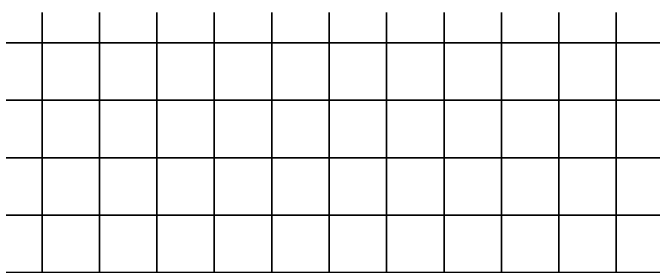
# Model space of a CAD drawing. Header units: millimetres. Extents: x -510890 to 418982, y -118257 to 141350.
# Drawn here: x -65046 to -59487, y -10291 to -8092 of the extents above; entities that cross this region are included whole.
import ezdxf

# ---------------------------------------------------------------- set-up
doc = ezdxf.new("R2010")
doc.units = ezdxf.units.MM
doc.layers.add('АР_Площадь контур', color=220, linetype='Continuous', lineweight=35, plot=False)

msp = doc.modelspace()

# ---------------------------------------------------------------- hatches: boundary and pattern name
at = {"layer": 'АР_Площадь контур', "true_color": 0x000000, "transparency": 33554687}
h = msp.add_hatch(dxfattribs=at)
h.set_pattern_fill('ANSI37', color=18, scale=157, angle=45, style=0)
h.set_pattern_definition([(90, (2999.9, -126491.3), (-498.475, 0), []), (180, (2999.9, -126491.3), (-6e-14, -498.475), [])])
h.paths.add_polyline_path([(-72318.8, -8090.6), (-72318.8, -13690.6), (-62095.9, -13690.6), (-62095.9, -13690.6), (-62095.9, -24584.8), (-59546, -24584.8), (-59546, -20121.9), (-58736, -20121.9, 0.371959), (-50060.9, -11580.6), (-50060.9, -10640.6), (-44215.9, -10640.6), (-44215.9, -8090.6), (-44495.9, -8090.6), (-44495.9, -7690.6), (-44215.9, -7690.6), (-44215.9, -4675.7), (-44965.9, -4675.7), (-44965.9, -1940.6), (-46605.9, -1940.6), (-46605.9, 859.4), (-56095.9, 859.4), (-56095.9, -1970.6), (-50495.9, -1970.6), (-50495.9, -1690.6), (-49973.5, -1690.6), (-49975.9, -8090.6)])
h.paths.add_polyline_path([(-56495.8, -13690.6), (-56495.8, -14090.6), (-56095.8, -14090.6), (-56095.8, -13690.6)], flags=0)
at = {"layer": 'АР_Площадь контур', "lineweight": 5, "ltscale": 300, "transparency": 33554687}
h = msp.add_hatch(color=252, dxfattribs=at)
h.dxf.hatch_style = 1
h.paths.add_polyline_path([(-64545.9, -6051.9), (-65045.9, -6051.9), (-65045.9, -6551.9), (-64545.9, -6551.9)])
h.paths.add_polyline_path([(-64545.9, -6551.9), (-65045.9, -6551.9)], flags=17)
h.paths.add_polyline_path([(-64045.9, -6051.9), (-64545.9, -6051.9), (-64545.9, -7051.9), (-64045.9, -7051.9)])
h.paths.add_polyline_path([(-64045.9, -7051.9), (-64545.9, -7051.9), (-64545.9, -7551.9), (-64045.9, -7551.9)])
h.paths.add_polyline_path([(-63545.9, -7051.9), (-64045.9, -7051.9), (-64045.9, -7551.9), (-63545.9, -7551.9)])
h.paths.add_polyline_path([(-63545.9, -7551.9), (-64045.9, -7551.9)], flags=17)
h.paths.add_polyline_path([(-62545.9, -8551.9), (-63045.9, -8551.9)], flags=17)
h.paths.add_polyline_path([(-61545.9, -9551.9), (-62045.9, -9551.9)], flags=17)
h.paths.add_polyline_path([(-63545.9, -7970.5), (-63045.9, -7970.5), (-63045.9, -7051.9), (-63545.9, -7051.9)])

doc.saveas('drawing.dxf')
